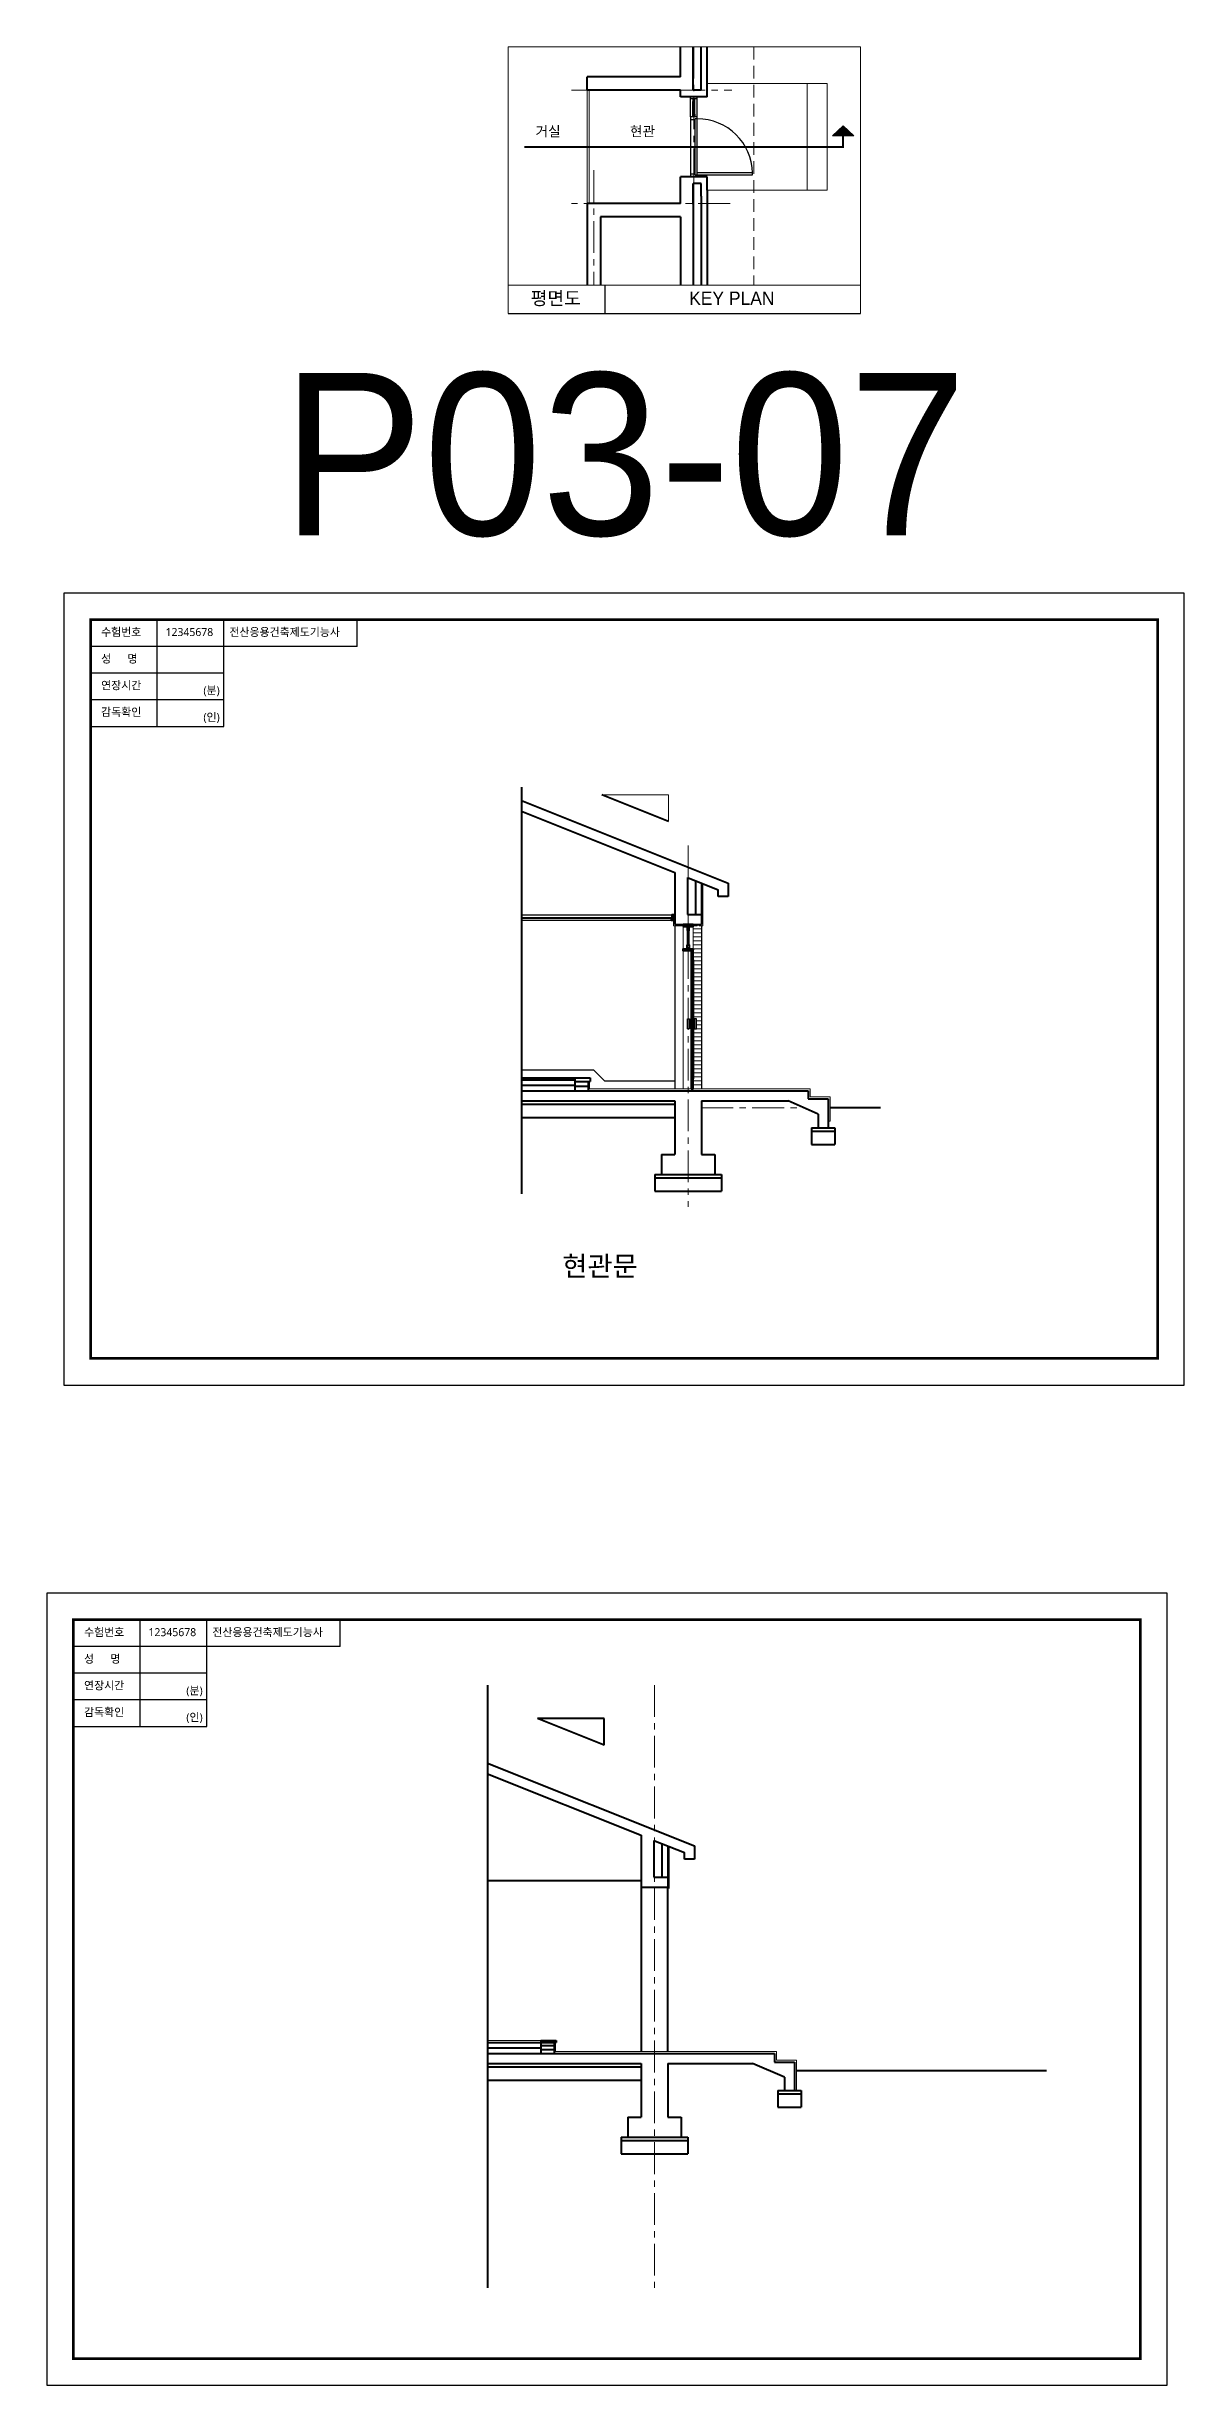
# Model space of a CAD drawing. Header units: millimetres. Extents: x 0 to 126056, y 2051 to 38499.
# Drawn here: x 0 to 17056, y 2051 to 37124 of the extents above; entities that cross this region are included whole.
import ezdxf

# ---------------------------------------------------------------- set-up
doc = ezdxf.new("R2010")
doc.units = ezdxf.units.MM
doc.header["$LTSCALE"] = 15
doc.linetypes.add('CENTER', pattern=[50.8, 31.75, -6.35, 6.35, -6.35])
doc.linetypes.add('HIDDEN', pattern=[9.525, 6.35, -3.175])
for name, color, linetype, lineweight in [('단면선', 2, 'Continuous', 40), ('마감선', 3, 'Continuous', 20), ('입면선', 4, 'Continuous', 30), ('중심선', 1, 'CENTER', 20), ('치수및문자', 7, 'Continuous', 30), ('해칭선', 5, 'Continuous', 9)]:
    doc.layers.add(name, color=color, linetype=linetype, lineweight=lineweight)
doc.styles.add('dim1', font='malgun.ttf')
doc.styles.get("Standard").update_dxf_attribs({"font": ''})
doc.styles.get('Standard').set_extended_font_data('Gulim')

msp = doc.modelspace()

# ---------------------------------------------------------------- hatches: boundary and pattern name
msp.add_hatch(color=0).paths.add_polyline_path([(11940.6, 35940.1), (12101.7, 35787.2), (11779.5, 35787.2)])

# ---------------------------------------------------------------- linework, layer by layer
at = {"color": 0}
for p, q in [((11940.6, 35940.1), (11779.5, 35787.2)), ((12101.7, 35787.2), (11779.5, 35787.2)), ((8369.3, 33546.5), (8369.3, 33125.7)), ((6916.2, 33125.7), (12202.8, 33125.7))]:
    msp.add_line(p, q, dxfattribs=at)
for p, q in [((4655.9, 28530.7), (655.9, 28530.7)), ((655.9, 28530.7), (655.9, 26930.7)), ((4400, 13530.7), (400, 13530.7)), ((400, 13530.7), (400, 11930.7))]:
    msp.add_line(p, q)
at = {"color": 0, "const_width": 30}
msp.add_lwpolyline([(7158.7, 35619.2), (11940.6, 35619.2), (11940.6, 35787.2)], dxfattribs=at)
at = {"color": 0}
for points in [[(11940.6, 35940.1), (12101.7, 35787.2), (11779.5, 35787.2), (11940.6, 35940.1)], [(11940.6, 35940.1), (12101.7, 35787.2)]]:
    msp.add_lwpolyline(points, dxfattribs=at)
at = {"layer": '단면선', "color": 0}
for p, q in [((9503.1, 36671.4), (9503.1, 37123.7)), ((9693.1, 36471.4), (9693.1, 37123.7)), ((9813.1, 36471.4), (9813.1, 37123.7)), ((9903.1, 36371.4), (9903.1, 37123.7)), ((9503.1, 36671.4), (8103.1, 36671.4)), ((8103.1, 36471.4), (8103.1, 36671.4)), ((9503.1, 36471.4), (8103.1, 36471.4)), ((9503.1, 36371.4), (9503.1, 36471.4)), ((9903.1, 36371.4), (9503.1, 36371.4)), ((9813.1, 36471.4), (9693.1, 36471.4)), ((9503.1, 34771.4), (9503.1, 35171.4)), ((9903.1, 35171.4), (9503.1, 35171.4)), ((9903.1, 34971.4), (9903.1, 35171.4)), ((8103.1, 34771.4), (8103.1, 33546.5)), ((9503.1, 34771.4), (8103.1, 34771.4)), ((9693.1, 34761.4), (9693.1, 35071.4)), ((9813.1, 35071.4), (9693.1, 35071.4)), ((9693.1, 34761.4), (9693.1, 33546.5)), ((9693.1, 34761.4), (9693.1, 34761.4)), ((9813.1, 34881.4), (9813.1, 35071.4)), ((9813.1, 34881.4), (9813.1, 33546.5)), ((9813.1, 34881.4), (9813.1, 34881.4)), ((9903.1, 34971.4), (9903.1, 33546.5)), ((9903.1, 34971.4), (9903.1, 34971.4)), ((8303.1, 34571.4), (8303.1, 33546.5)), ((9503.1, 34571.4), (8303.1, 34571.4)), ((9503.1, 34571.4), (9503.1, 33546.5)), ((9503.1, 34571.4), (9503.1, 34571.4))]:
    msp.add_line(p, q, dxfattribs=at)
at = {"layer": '단면선'}
for p, q in [((7116.5, 26018.6), (7116.5, 19919.3)), ((7116.5, 25820.9), (10216.5, 24580.9)), ((7116.5, 25659.4), (9416.5, 24739.4)), ((9321.2, 25503.8), (8321.2, 25903.8)), ((9416.5, 24739.4), (9416.5, 23959.4)), ((9606.5, 24663.4), (9606.5, 24109.4)), ((9606.5, 24663.4), (10066.5, 24479.4)), ((9726.5, 24615.4), (9726.5, 24109.4)), ((9816.5, 24579.4), (9816.5, 23959.4)), ((10216.5, 24580.9), (10216.5, 24380.9)), ((10066.5, 24380.9), (10066.5, 24479.4)), ((10216.5, 24380.9), (10066.5, 24380.9)), ((7116.5, 24059.4), (9416.5, 24059.4)), ((9416.5, 23959.4), (9816.5, 23959.4)), ((9606.5, 24109.4), (9816.5, 24109.4)), ((9616.5, 23869.4), (9616.5, 23654.4)), ((9691.5, 23579.4), (9661.5, 23579.4)), ((9661.5, 23579.4), (9661.5, 23564.4)), ((9661.5, 23429.4), (9661.5, 21494.4)), ((9691.5, 23429.4), (9691.5, 21644.4)), ((7116.5, 21659.4), (8146.5, 21659.4)), ((7116.5, 21629.4), (7916.5, 21629.4)), ((7116.5, 21549.4), (7916.5, 21549.4)), ((7116.5, 21464.4), (11416.5, 21464.4)), ((7916.5, 21659.4), (7916.5, 21464.4)), ((7916.5, 21604.4), (8146.5, 21604.4)), ((7916.5, 21534.4), (8116.5, 21534.4)), ((8116.5, 21604.4), (8116.5, 21464.4)), ((8146.5, 21659.4), (8146.5, 21604.4)), ((11416.5, 21464.4), (11416.5, 21344.4)), ((7116.5, 21314.4), (9416.5, 21314.4)), ((7116.5, 21264.4), (9416.5, 21264.4)), ((7116.5, 21064.4), (9416.5, 21064.4)), ((9416.5, 21314.4), (9416.5, 20509.4)), ((9816.5, 21314.4), (11117.6, 21314.4)), ((9816.5, 21314.4), (9816.5, 20509.4)), ((11566.5, 21112.4), (11117.6, 21314.4)), ((11416.5, 21344.4), (11716.5, 21344.4)), ((11566.5, 21112.4), (11566.5, 20909.4)), ((11716.5, 21344.4), (11716.5, 20909.4)), ((11746.5, 21213.4), (12499.6, 21213.4)), ((11466.5, 20909.4), (11816.5, 20909.4)), ((11466.5, 20909.4), (11466.5, 20659.4)), ((11466.5, 20859.4), (11816.5, 20859.4)), ((11816.5, 20909.4), (11816.5, 20659.4)), ((9216.5, 20509.4), (9416.5, 20509.4)), ((9216.5, 20509.4), (9216.5, 20209.4)), ((9816.5, 20509.4), (10016.5, 20509.4)), ((10016.5, 20509.4), (10016.5, 20209.4)), ((11466.5, 20659.4), (11816.5, 20659.4)), ((9116.5, 20209.4), (10116.5, 20209.4)), ((9116.5, 20209.4), (9116.5, 19959.4)), ((9116.5, 20159.4), (10116.5, 20159.4)), ((10116.5, 20209.4), (10116.5, 19959.4)), ((9116.5, 19959.4), (10116.5, 19959.4)), ((6610.7, 12552.6), (6610.7, 3511.3)), ((8356.9, 12050.4), (7356.9, 12050.4)), ((8356.9, 11650.4), (7356.9, 12050.4)), ((8356.9, 11650.4), (8356.9, 12050.4)), ((6610.7, 11380.6), (9710.7, 10140.6)), ((6610.7, 11219.1), (8910.7, 10299.1)), ((8910.7, 10299.1), (8910.7, 9519.1)), ((9100.7, 10223.1), (9100.7, 9669.1)), ((9100.7, 10223.1), (9560.7, 10039.1)), ((9220.7, 10175.1), (9220.7, 9669.1)), ((9310.7, 10139.1), (9310.7, 9519.1)), ((9560.7, 9940.6), (9560.7, 10039.1)), ((9710.7, 9940.6), (9560.7, 9940.6)), ((9710.7, 10140.6), (9710.7, 9940.6)), ((6610.7, 9619.1), (8910.7, 9619.1)), ((8910.7, 9519.1), (9310.7, 9519.1)), ((8910.7, 9519.1), (8910.7, 7054.1)), ((9100.7, 9669.1), (9310.7, 9669.1)), ((9310.7, 7054.1), (9310.7, 9519.1)), ((6610.7, 7189.1), (7640.7, 7189.1)), ((6610.7, 7109.1), (7410.7, 7109.1)), ((6610.7, 7024.1), (10910.7, 7024.1)), ((7410.7, 7219.1), (7640.7, 7219.1)), ((7410.7, 7219.1), (7410.7, 7024.1)), ((7410.7, 7144.1), (7610.7, 7144.1)), ((7410.7, 7084.1), (7610.7, 7084.1)), ((7610.7, 7189.1), (7610.7, 7024.1)), ((7640.7, 7219.1), (7640.7, 7189.1)), ((10910.7, 7024.1), (10910.7, 6896.6)), ((6610.7, 6874.1), (8910.7, 6874.1)), ((6610.7, 6824.1), (8910.7, 6824.1)), ((8910.7, 6874.1), (8910.7, 6069.1)), ((9310.7, 6874.1), (10580.1, 6874.1)), ((9310.7, 6874.1), (9310.7, 6069.1)), ((11060.7, 6669.8), (10580.1, 6874.1)), ((10910.7, 6896.6), (11210.7, 6896.6)), ((11060.7, 6669.8), (11060.7, 6469.1)), ((11210.7, 6896.6), (11210.7, 6469.1)), ((11240.7, 6769.1), (14988.8, 6769.1)), ((6610.7, 6624.1), (8910.7, 6624.1)), ((10960.7, 6469.1), (11310.7, 6469.1)), ((10960.7, 6469.1), (10960.7, 6219.1)), ((10960.7, 6419.1), (11310.7, 6419.1)), ((11310.7, 6469.1), (11310.7, 6219.1)), ((8710.7, 6069.1), (8910.7, 6069.1)), ((8710.7, 6069.1), (8710.7, 5769.1)), ((9310.7, 6069.1), (9510.7, 6069.1)), ((9510.7, 6069.1), (9510.7, 5769.1)), ((10960.7, 6219.1), (11310.7, 6219.1)), ((8610.7, 5769.1), (9610.7, 5769.1)), ((8610.7, 5769.1), (8610.7, 5519.1)), ((8610.7, 5719.1), (9610.7, 5719.1)), ((9610.7, 5769.1), (9610.7, 5519.1)), ((8610.7, 5519.1), (9610.7, 5519.1))]:
    msp.add_line(p, q, dxfattribs=at)
for points in [[(9360.5, 24023.4), (9396.5, 24023.4), (9396.5, 24059.4), (9360.5, 24059.4)], [(9371.5, 24059.4), (9416.5, 24059.4), (9416.5, 24104.4), (9371.5, 24104.4)], [(9541.5, 23929.4), (9691.5, 23929.4), (9691.5, 23959.4), (9541.5, 23959.4)], [(9601.5, 23869.4), (9631.5, 23869.4), (9631.5, 23929.4), (9601.5, 23929.4)], [(9601.5, 23654.4), (9631.5, 23654.4), (9631.5, 23594.4), (9601.5, 23594.4)], [(9661.5, 23429.4), (9691.5, 23429.4), (9691.5, 23579.4), (9661.5, 23579.4)], [(9661.5, 22394.4), (9691.5, 22394.4), (9691.5, 22544.4), (9661.5, 22544.4)], [(9661.5, 21494.4), (9691.5, 21494.4), (9691.5, 21644.4), (9661.5, 21644.4)]]:
    msp.add_lwpolyline(points, close=True, dxfattribs=at)
msp.add_lwpolyline([(9661.5, 23564.4), (9541.5, 23564.4), (9541.5, 23594.4), (9691.5, 23594.4), (9691.5, 23579.4)], dxfattribs=at)
at = {"layer": '마감선', "color": 0, "linetype": 'HIDDEN', "ltscale": 2}
msp.add_line((10603.1, 37123.7), (10603.1, 33546.5), dxfattribs=at)
at = {"layer": '마감선', "color": 0}
for p, q in [((11703.1, 36571.4), (9903.1, 36571.4)), ((11403.1, 34971.4), (11403.1, 36571.4)), ((11703.1, 34971.4), (11703.1, 36571.4)), ((8133.1, 36471.4), (8133.1, 34771.4)), ((9903.1, 34971.4), (11703.1, 34971.4))]:
    msp.add_line(p, q, dxfattribs=at)
at = {"layer": '마감선'}
for p, q in [((9321.2, 25903.8), (8321.2, 25903.8)), ((9321.2, 25503.8), (9321.2, 25903.8)), ((9836.5, 23939.4), (9836.5, 24571.4)), ((9396.5, 24059.4), (9396.5, 23939.4)), ((9396.5, 23939.4), (9541.5, 23939.4)), ((9541.5, 23959.4), (9541.5, 21494.4)), ((9601.5, 23869.4), (9601.5, 23654.4)), ((9631.5, 23869.4), (9631.5, 23654.4)), ((9691.5, 23939.4), (9755, 23939.4)), ((9691.5, 23594.4), (9691.5, 23929.4)), ((9755, 23959.4), (9755, 23939.4)), ((9780.7, 23959.4), (9780.7, 23939.4)), ((9780.7, 23939.4), (9836.5, 23939.4)), ((8116.5, 21494.4), (11446.5, 21494.4)), ((8136.5, 21604.4), (8136.5, 21494.4)), ((11446.5, 21494.4), (11446.5, 21374.4)), ((11446.5, 21374.4), (11746.5, 21374.4)), ((11746.5, 21374.4), (11746.5, 21009.4)), ((11746.5, 21009.4), (11716.5, 21009.4)), ((9330.7, 10139.1), (9330.7, 9499.1)), ((7410.7, 7219.1), (6610.7, 7219.1)), ((7610.7, 7054.1), (10940.7, 7054.1)), ((7630.7, 7189.1), (7630.7, 7054.1)), ((10940.7, 7054.1), (10940.7, 6926.6)), ((10940.7, 6926.6), (11240.7, 6926.6)), ((11240.7, 6926.6), (11240.7, 6469.1))]:
    msp.add_line(p, q, dxfattribs=at)
at = {"layer": '입면선', "color": 0}
for p, q in [((9653.1, 36071.4), (9653.1, 36371.4)), ((9753.1, 36371.4), (9653.1, 36371.4)), ((9753.1, 36341.4), (9653.1, 36341.4)), ((9688.1, 36111.4), (9688.1, 36301.4)), ((9703.1, 36111.4), (9703.1, 36301.4)), ((9718.1, 36111.4), (9718.1, 36301.4)), ((9753.1, 36071.4), (9753.1, 36371.4)), ((9753.1, 36071.4), (9653.1, 36071.4)), ((9653.1, 36071.4), (9653.1, 35171.4)), ((9723.1, 36026.4), (9653.1, 36026.4)), ((9753.1, 36041.4), (9723.1, 36041.4)), ((9723.1, 35201.4), (9723.1, 36041.4)), ((9753.1, 35171.4), (9753.1, 36071.4)), ((9653.1, 35216.4), (9723.1, 35216.4)), ((9653.1, 35171.4), (9753.1, 35171.4)), ((9723.1, 35201.4), (9753.1, 35201.4)), ((9723.1, 35201.4), (10583.1, 35201.4)), ((10583.1, 35231.4), (9753.1, 35231.4)), ((10583.1, 35201.4), (10583.1, 35231.4))]:
    msp.add_line(p, q, dxfattribs=at)
at = {"layer": '입면선'}
for p, q in [((7116.5, 24104.4), (9416.5, 24104.4)), ((7116.5, 24023.4), (9396.5, 24023.4)), ((9416.5, 23939.4), (9416.5, 21494.4)), ((9816.5, 23939.4), (9816.5, 21494.4)), ((9816.5, 23939.4), (9816.5, 21494.4)), ((9638.7, 22502.5), (9661.5, 22502.5)), ((9714.3, 22502.5), (9691.5, 22502.5)), ((9638.7, 22436.3), (9661.5, 22436.3)), ((9714.3, 22436.3), (9691.5, 22436.3)), ((7116.5, 21779.4), (8196.5, 21779.4)), ((8196.5, 21779.4), (8361.5, 21614.4)), ((8361.5, 21614.4), (9416.5, 21614.4))]:
    msp.add_line(p, q, dxfattribs=at)
at = {"layer": '입면선', "color": 0}
for points in [[(9718.1, 36341.4), (9688.1, 36341.4), (9688.1, 36301.4), (9718.1, 36301.4)], [(9718.1, 36071.4), (9688.1, 36071.4), (9688.1, 36111.4), (9718.1, 36111.4)]]:
    msp.add_lwpolyline(points, close=True, dxfattribs=at)
at = {"layer": '입면선'}
for points in [[(9638.7, 22394.4), (9608.7, 22394.4), (9608.7, 22544.4), (9638.7, 22544.4)], [(9714.3, 22394.4), (9744.3, 22394.4), (9744.3, 22544.4), (9714.3, 22544.4)]]:
    msp.add_lwpolyline(points, close=True, dxfattribs=at)
at = {"layer": '입면선', "color": 0}
msp.add_arc((9758.7, 35216.9), 824.5, 1.00977, 90.38762, dxfattribs=at)
at = {"layer": '중심선', "color": 0}
for p, q in [((9703.1, 37123.7), (9703.1, 34419.1)), ((7870.6, 36471.4), (10274.2, 36471.4)), ((8203.1, 35271.4), (8203.1, 33546.5)), ((9703.1, 35171.4), (9703.1, 33546.5)), ((10244.9, 34771.4), (7870.6, 34771.4))]:
    msp.add_line(p, q, dxfattribs=at)
at = {"layer": '중심선'}
for p, q in [((9616.5, 25144), (9616.5, 19725.3)), ((9816.5, 21209.4), (11351, 21209.4)), ((9110.7, 12552.6), (9110.7, 3511.3))]:
    msp.add_line(p, q, dxfattribs=at)
at = {"layer": '치수및문자'}
for p, q in [((1655.9, 26930.7), (1655.9, 28530.7)), ((2655.9, 26930.7), (2655.9, 28530.7)), ((4655.9, 28130.7), (4655.9, 28530.7)), ((4655.9, 28130.7), (655.9, 28130.7)), ((2655.9, 27730.7), (655.9, 27730.7)), ((2655.9, 27330.7), (655.9, 27330.7)), ((655.9, 26930.7), (2655.9, 26930.7)), ((1400, 11930.7), (1400, 13530.7)), ((2400, 11930.7), (2400, 13530.7)), ((4400, 13130.7), (4400, 13530.7)), ((4400, 13130.7), (400, 13130.7)), ((2400, 12730.7), (400, 12730.7)), ((2400, 12330.7), (400, 12330.7)), ((400, 11930.7), (2400, 11930.7))]:
    msp.add_line(p, q, dxfattribs=at)
for points in [[(255.9, 17050.7), (17055.9, 17050.7), (17055.9, 28930.7), (255.9, 28930.7)], [(0, 2050.7), (16800, 2050.7), (16800, 13930.7), (0, 13930.7)]]:
    msp.add_lwpolyline(points, close=True, dxfattribs=at)
at = {"layer": '치수및문자', "const_width": 40}
for points in [[(655.9, 17450.7), (16655.9, 17450.7), (16655.9, 28530.7), (655.9, 28530.7)], [(400, 2450.7), (16400, 2450.7), (16400, 13530.7), (400, 13530.7)]]:
    msp.add_lwpolyline(points, close=True, dxfattribs=at)
at = {"layer": '해칭선', "color": 0}
for p, q in [((6916.2, 37123.7), (12202.8, 37123.7)), ((6916.2, 33125.7), (6916.2, 37123.7)), ((12202.8, 37123.7), (12202.8, 33125.7)), ((8103.1, 36471.4), (8103.1, 34771.4)), ((12202.8, 33546.5), (6916.2, 33546.5))]:
    msp.add_line(p, q, dxfattribs=at)
at = {"layer": '해칭선'}
for p, q in [((9360.5, 24023.4), (9396.5, 24059.4)), ((9360.5, 24041.4), (9378.5, 24059.4)), ((9371.5, 24059.4), (9416.5, 24104.4)), ((9378.5, 24023.4), (9396.5, 24041.4)), ((9691.5, 23894.4), (9816.5, 23894.4)), ((9691.5, 23834.4), (9816.5, 23834.4)), ((9691.5, 23774.4), (9816.5, 23774.4)), ((9691.5, 23714.4), (9816.5, 23714.4)), ((9691.5, 23654.4), (9816.5, 23654.4)), ((9691.5, 23594.4), (9816.5, 23594.4)), ((9691.5, 23534.4), (9816.5, 23534.4)), ((9691.5, 23474.4), (9816.5, 23474.4)), ((9691.5, 23414.4), (9816.5, 23414.4)), ((9691.5, 23354.4), (9816.5, 23354.4)), ((9691.5, 23294.4), (9816.5, 23294.4)), ((9691.5, 23234.4), (9816.5, 23234.4)), ((9691.5, 23174.4), (9816.5, 23174.4)), ((9691.5, 23114.4), (9816.5, 23114.4)), ((9691.5, 23054.4), (9816.5, 23054.4)), ((9691.5, 22994.4), (9816.5, 22994.4)), ((9691.5, 22934.4), (9816.5, 22934.4)), ((9691.5, 22874.4), (9816.5, 22874.4)), ((9691.5, 22814.4), (9816.5, 22814.4)), ((9691.5, 22754.4), (9816.5, 22754.4)), ((9691.5, 22694.4), (9816.5, 22694.4)), ((9691.5, 22634.4), (9816.5, 22634.4)), ((9691.5, 22574.4), (9816.5, 22574.4)), ((9691.5, 22514.4), (9714.3, 22514.4)), ((9691.5, 22454.4), (9714.3, 22454.4)), ((9744.3, 22514.4), (9816.5, 22514.4)), ((9744.3, 22454.4), (9816.5, 22454.4)), ((9691.5, 22394.4), (9714.3, 22394.4)), ((9691.5, 22334.4), (9816.5, 22334.4)), ((9691.5, 22274.4), (9816.5, 22274.4)), ((9691.5, 22214.4), (9816.5, 22214.4)), ((9691.5, 22154.4), (9816.5, 22154.4)), ((9744.3, 22394.4), (9816.5, 22394.4)), ((9691.5, 22094.4), (9816.5, 22094.4)), ((9691.5, 22034.4), (9816.5, 22034.4)), ((9691.5, 21974.4), (9816.5, 21974.4)), ((9691.5, 21914.4), (9816.5, 21914.4)), ((9691.5, 21854.4), (9816.5, 21854.4)), ((9691.5, 21794.4), (9816.5, 21794.4)), ((9691.5, 21734.4), (9816.5, 21734.4)), ((9691.5, 21674.4), (9816.5, 21674.4)), ((9691.5, 21614.4), (9816.5, 21614.4)), ((9691.5, 21554.4), (9816.5, 21554.4))]:
    msp.add_line(p, q, dxfattribs=at)

# ---------------------------------------------------------------- texts
msp.add_text('P03-07', height=2434.91).set_placement((3524.5, 29797.4))
at = {"style": 'dim1'}
for s, height, p in [('수험번호', 120, (814.9, 28285.6)), ('전산응용건축제도기능사', 120, (2739.2, 28285.6)), ('12345678', 120, (1780.5, 28285.6)), ('성      명', 120, (814.9, 27885.6)), ('연장시간', 120, (814.9, 27485.6)), ('(분)', 120, (2348.6, 27409.9)), ('감독확인', 120, (814.9, 27085.6)), ('(인)', 120, (2348.6, 27009.9)), ('현관문', 300, (7730.9, 18685.9)), ('수험번호', 120, (559.1, 13285.6)), ('12345678', 120, (1524.7, 13285.6)), ('전산응용건축제도기능사', 120, (2483.4, 13285.6)), ('성      명', 120, (559.1, 12885.6)), ('연장시간', 120, (559.1, 12485.6)), ('(분)', 120, (2092.7, 12409.9)), ('감독확인', 120, (559.1, 12085.6)), ('(인)', 120, (2092.7, 12009.9))]:
    msp.add_text(s, height=height, dxfattribs=at).set_placement(p)
at = {"layer": '치수및문자', "color": 0}
for s, height, p in [('거실', 150, (7328.6, 35780.5)), ('현관', 150, (8744.9, 35780.5)), ('평면도', 200, (7255.3, 33252.4)), ('KEY PLAN', 200, (9631.9, 33252.4))]:
    msp.add_text(s, height=height, dxfattribs=at).set_placement(p)

doc.saveas('drawing.dxf')
